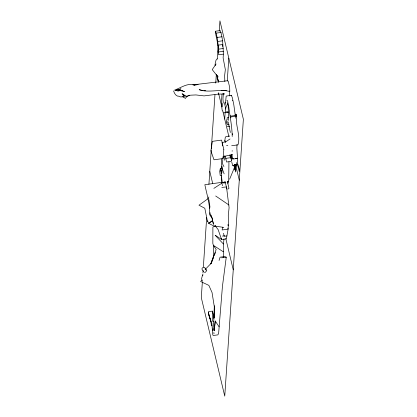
<?xml version="1.0" encoding="UTF-8"?>
<svg xmlns="http://www.w3.org/2000/svg" width="417" height="417" viewBox="0 0 417 417"><rect width="100%" height="100%" fill="white"/><g stroke="black" fill="none" stroke-linecap="round" stroke-linejoin="round"><path stroke-width="0.63" d="M228.427 120.409L228.214 105.762L227.713 101.039L226.89 100.236M235.522 118.157L235.522 117.349M226.024 158.908L226.03 158.324L230.794 157.673L231.268 158.679M211.164 322.132L208.364 313.86L208.391 311.666L212.378 311.124L212.253 321.033L213.447 321.361M215.453 31.233C218.117 38.692 218.2 46.918 218.586 54.783L223.376 54.127C222.996 46.261 222.913 38.036 220.249 30.577L215.453 31.233C215.897 38.135 218.998 45.057 217.966 52.203M229.381 95.967L229.459 91M223.59 257.346L223.449 244.023L223.992 239.03M214.322 305.729L213.822 318.327L214.698 308.007M223.34 93.648L222.954 98.923L223.267 102.598L222.803 103.494L222.417 106.971M222.522 145.877L222.115 142.525L225.795 141.801L230.022 138.97M226.593 123.317L226.749 119.762M227.229 121.498L227.077 124.209M211.8 322.815L212.816 335.007L213.264 335.497L217.903 334.861L218.638 333.204L222.438 286.328L226.259 257.195L224.727 256.554L220.087 257.19L219.071 260.453M228.938 161.869L228.714 181.025L228.641 182.104L227.854 183.449M183.292 94.284L182.041 93.809L186.508 96.275L190.454 95.185L195.927 94.935L204.09 95.894L218.237 94.106L218.32 92.73M227.109 119.934L227.166 117.693L228.532 117.271M202.344 282.095L201.302 297.634L224.753 396.15L243.372 119.262L219.926 20.85L219.227 31.223M202.782 275.616L202.865 274.323M202.954 273.031L203.131 270.44M203.345 267.203L206.702 217.346M208.922 184.319L211.226 150.094M211.315 148.806L214.958 94.669M215.735 83.072L216.303 74.648M217.351 59.094L218.18 46.777M223.376 54.127L223.126 57.906L225.342 69.592L224.627 75.649L224.846 81.56M221.995 94.278L221.323 104.276L222.297 110.927M221.474 158.95L221.281 161.838L222.178 168.562L221.901 172.727M225.342 104.427L226.191 96.092L231.378 95.264L232.394 97.865L233.786 104.625L235.318 115.509L230.528 116.166L230.309 115.535M224.706 119.059L225.144 112.569M227.26 81.08L228.808 58.13M221.625 176.792L221.948 183.073M223.001 156.683L222.516 163.85L223.934 166.586M230.69 117.834L230.867 116.948L235.662 116.291L235.511 116.791M232.154 151.272L232.196 150.626M228.052 229.668L226.327 238.873L221.573 239.525L215.672 235.485M232.733 159.08L237.528 158.424L236.846 148.243L237.033 144.642M237.732 164.037L239.41 169.177L239.249 171.549L237.664 165.043L237.237 158.184M223.595 157.741L223.809 156.193M222.824 227.213L222.105 229.965L228.089 229.147L228.552 222.23L228.276 215.657L229.089 207.661L226.504 186.931L221.813 187.395M215.24 321.022L214.197 330.775L215.24 321.022L219.113 326.824M224.878 140.435L225.316 142.27L224.846 140.44L225.295 137.209L226.144 136.521L229.741 136.025M235.047 167.144L236.554 164.428L234.271 164.866L235.866 169.662L235.709 172.033L234.886 169.224L235.297 166.357L236.684 164.913L236.46 162.557M224.351 160.222L224.81 157.12L224.44 155.88M213.29 328.721L212.941 330.493L214.708 309.258L212.05 292.536L208.854 285.364L200.634 281.527L201.891 280.104M222.167 182.318L204.846 184.689C206.858 194.562 210.204 204.69 209.636 214.76L211.935 217.893L213.415 224.304L213.051 221.823M222.261 167.827L220.28 168.619L219.717 171.267L220.212 175.541L221.401 175.38M202.573 274.97L201.562 278.645L202.464 281.287M209.678 208.271L209.944 206.822L208.901 199.717M210.747 263.925L213.608 256.033L213.535 245.217M210.903 263.747L216.173 249.455L213.421 245.394L212.837 243.497L212.894 227.114L215.516 225.717M213.645 257.2L211.388 263.064L205.644 268.986M214.322 255.439L215.453 252.504M227.401 104.062C226.337 106.46 224.878 109.165 225.592 111.829L228.057 111.954M229.611 179.232L234.62 167.108M208.036 198.966L208.886 196.928M235.339 168.145L236.486 165.445M236.288 116.353L236.58 114.388L236.538 116.254C235.24 125.653 240.844 135.41 237.966 144.861L231.701 145.721M234.886 169.224L234.38 165.731L232.868 165.7L234.203 165.909L234.886 169.224L233.989 165.314L234.271 164.866L235.965 165.492L235.412 164.486M216.1 63.994L212.227 69.603L218.07 77.051L217.278 75.498M217.132 58.771L215.996 60.225L215.057 64.374L215.193 65.657M221.886 166.091L221.422 166.513L221.625 168.108M227.301 182.114L228.714 181.025M207.781 198.878L198.977 205.2L204.804 208.255L207.494 221.5M212.3 220.755L208.662 223.345L207.567 220.921M212.321 220.848L208.662 223.345L213.733 225.931L223.809 227.401M213.864 188.38L221.854 183.183M203.496 267.323L202.36 267.954L201.885 269.012L203.501 271.78M189.699 95.191L186.769 96.582L185.383 98.443L182.682 96.463M227.776 189.13L228.876 188.609L228.912 188.041L227.348 181.353M225.352 181.478L222.125 182.995L220.911 169.969L221.688 173.185M230.987 95.436L231.378 95.264M205.857 269.987L206.764 270.091L206.368 271.123L205.294 272.301L204.825 272.556L204.627 272.15M195.917 84.849L197.601 84.312L227.661 80.726L228.224 81.247L229.637 87.184L229.824 91.5C219.696 88.701 209.099 93.163 199.175 89.691L202.594 90.479M196.016 84.87L197.794 84.354L195.516 84.844M223.611 156.427L232.514 154.686M195.615 84.86L198.085 84.401L192.816 84.854M216.34 33.105L221.135 32.448M217.121 37.447L221.917 36.79M217.747 41.471L222.542 40.814M217.804 45.192L222.6 44.536M218.492 49.164L223.288 48.508M218.623 51.969L223.418 51.312M224.617 102.853L225.816 102.686M223.491 112.882L228.287 112.225L227.703 111.944M228.797 124.464L227.599 124.626L229.089 124.735M229.762 126.215L227.202 126.294M226.582 145.491L227.818 145.319M232.441 158.841L233.76 158.658M235.438 158.429L236.757 158.252M225.92 182.615L223.538 182.943L225.67 182.693M222.428 236.1L224.727 235.782M226.973 235.897L224.111 236.293L223.585 233.275M221.62 257.831L226.259 257.195M177.371 90.979L182.229 90.348L177.934 90.802L182.724 90.541L180.186 90.531L184.554 91.631L182.375 90.739M226.478 90.677L223.507 90.671M193.676 84.979L194.927 84.875L193.723 84.886M203.736 90.739L205.675 90.703M218.237 94.106L224.633 94.002M222.767 93.731L224.028 93.71M193.941 84.969L195.203 84.979C187.624 82.582 181.254 87.685 174.514 90.124L175.536 90.416L180.999 88.889L175.818 90.296L176.891 90.4M212.003 325.75L211.435 325.724L211.007 322.299L208.38 312.766L211.19 322.075M221.151 90.312L222.329 90.489M183.532 95.003L182.891 94.857L185.237 96.363L183.318 94.935M235.318 115.509L235.105 114.878L235.376 116.703M183.099 96.598L183.933 96.874L180.441 96.895L178.601 96.129L177.861 96.202C175.468 95.477 174.285 93.147 173.628 90.916M204.215 267.276L204.909 267.641L205.44 269.314L205.018 269.028L206.342 269.804M213.421 245.394L223.319 251.779M215.683 195.995L228.99 205.023M215.188 235.324L223.449 244.023M233.989 165.314L234.401 166.075L234.271 164.866M215.115 225.712L218.138 229.59L221.573 239.525L221.505 238.258M225.852 109.087L224.455 103.348M222.178 168.562L224.148 173.879M210.898 214.99L211.935 217.893L210.163 213.978L210.069 212.665M220.28 168.619L221.667 173.258M231.789 162.26L232.707 165.523M212.378 311.124L214.187 317.681M216.553 74.659L218.607 82.347M225.289 182.417L226.864 188.917M232.509 100.382L232.592 100.742M228.214 105.762L227.734 102.863M228.162 121.9L230.356 132.481M218.68 93.757L221.693 106.424M222.751 110.849L228.897 136.646M235.855 165.851L239.28 180.248M209.798 171.371L212.66 183.386M225.785 238.493L233.254 269.835M228.667 106.095C229.929 116.218 232.04 126.231 232.212 136.489M230.716 156.964L231.43 160.274M222.047 183.866L222.443 185.768M230.022 154.697L230.658 157.923M227.896 228.162L228.089 229.147M232.316 133.648L232.514 134.785M231.305 154.373L232.014 158.434L231.888 154.676M229.986 155.645L230.174 156.75M225.222 156.297L226.577 162.02L231.341 161.369L231.451 159.768M227.99 224.466L228.068 225.769M222.454 44.728L222.709 46.537M235.563 114.201L235.84 116.406M220.723 168.16L221.026 171.064L220.984 170.084M213.879 332.49L213.999 333.835M212.227 218.013L212.394 221.02M231.831 154.264L232.014 158.434M217.267 76.655L217.153 78.365L218.221 80.778L217.267 76.655M223.809 149.432L223.199 158.533L213.994 159.794L210.887 150.886L212.378 141.353L221.589 140.091L223.809 149.432"/></g></svg>
